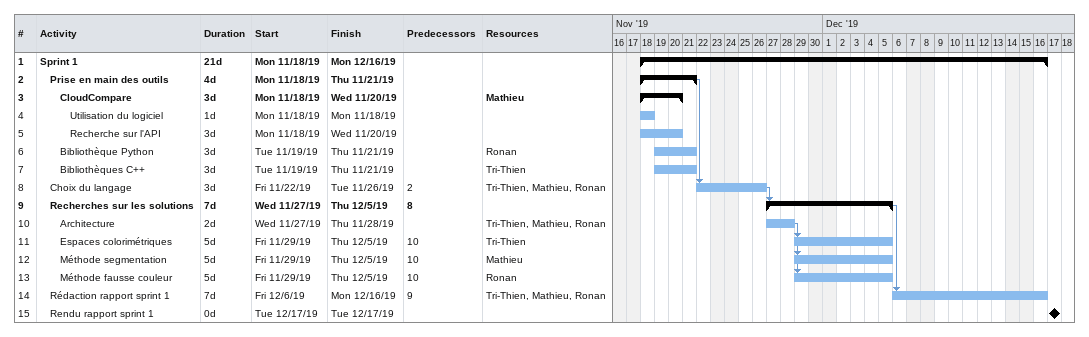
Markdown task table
| ID | Level | Task | Duration | Start | Finish | Predecessors | Resources |
|---|---|---|---|---|---|---|---|
| 1 | 1 | **Sprint 1** | 21d | 2019-11-18 | 2019-12-16 |  |  |
| 2 | 2 | **Prise en main des outils** | 4d | 2019-11-18 | 2019-11-21 |  |  |
| 3 | 3 | **CloudCompare** | 3d | 2019-11-18 | 2019-11-20 |  | Mathieu |
| 4 | 4 | Utilisation du logiciel | 1d | 2019-11-18 | 2019-11-18 |  |  |
| 5 | 4 | Recherche sur l'API | 3d | 2019-11-18 | 2019-11-20 |  |  |
| 6 | 3 | Bibliothèque Python | 3d | 2019-11-19 | 2019-11-21 |  | Ronan |
| 7 | 3 | Bibliothèques C++ | 3d | 2019-11-19 | 2019-11-21 |  | Tri-Thien |
| 8 | 2 | Choix du langage | 3d | 2019-11-22 | 2019-11-26 | 2 | Tri-Thien, Mathieu, Ronan |
| 9 | 2 | **Recherches sur les solutions** | 7d | 2019-11-27 | 2019-12-05 | 8 |  |
| 10 | 3 | Architecture | 2d | 2019-11-27 | 2019-11-28 |  | Tri-Thien, Mathieu, Ronan |
| 11 | 3 | Espaces colorimétriques | 5d | 2019-11-29 | 2019-12-05 | 10 | Tri-Thien |
| 12 | 3 | Méthode segmentation | 5d | 2019-11-29 | 2019-12-05 | 10 | Mathieu |
| 13 | 3 | Méthode fausse couleur | 5d | 2019-11-29 | 2019-12-05 | 10 | Ronan |
| 14 | 2 | Rédaction rapport sprint 1 | 7d | 2019-12-06 | 2019-12-16 | 9 | Tri-Thien, Mathieu, Ronan |
| 15 | 2 | Rendu rapport sprint 1 | 0d | 2019-12-17 | 2019-12-17 |  |  |
